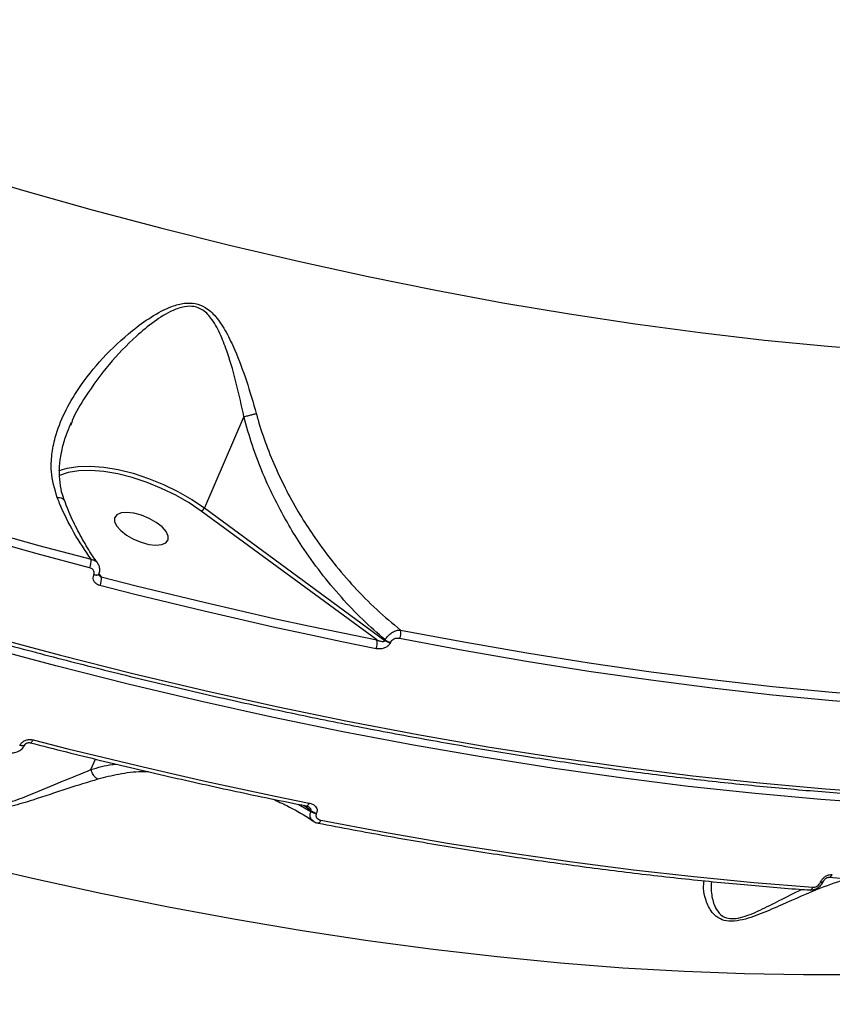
# Model space of a CAD drawing. Header units: millimetres. Extents: x -6521 to 6343, y -6174 to 4868.
# Drawn here: x -3902.6 to -3776.7, y -372.4 to -218.1 of the extents above; entities that cross this region are included whole.
import ezdxf

# ---------------------------------------------------------------- set-up
doc = ezdxf.new("R2010")
doc.units = ezdxf.units.MM
for name, color, linetype in [('DIKOM_ОБЪЕКТ', 7, 'Continuous'), ('DIKOM_РАЗМЕР_ЗОНА', 7, 'Continuous'), ('DIKOM_РАЗМЕР_ОБЪЕКТА', 7, 'Continuous')]:
    doc.layers.add(name, color=color, linetype=linetype)
doc.styles.add('style1', font='arial.ttf', dxfattribs={"width": 0.8})
doc.dimstyles.new('1-50', dxfattribs={"dimtxt": 300, "dimasz": 200, "dimexe": 100, "dimexo": 0, "dimgap": 100, "dimtad": 1, "dimtxsty": 'style1', "dimcen": 200, "dimclrd": 7, "dimclre": 7, "dimclrt": 7, "dimadec": 1, "dimazin": 2, "dimtfac": 1, "dimtmove": 0, "dimatfit": 2, "dimfxl": 0, "dimlwd": 25, "dimlwe": 18, "dimarcsym": 0})

# ---------------------------------------------------------------- blocks, each defined once
blk = doc.blocks.new('*D11')
at = {"layer": 'Defpoints', "color": 0, "transparency": 16777216}
for p in [(2818.82, 364.95), (-5102.52, -1661.02), (-5102.52, -4861.8)]:
    blk.add_point(p, dxfattribs=at)
at = {"layer": 'DIKOM_РАЗМЕР_ОБЪЕКТА', "color": 7, "lineweight": 18, "transparency": 16777216}
for p, q in [((2818.82, 364.95), (2818.82, -4961.8)), ((-5102.52, -1661.02), (-5102.52, -4961.8))]:
    blk.add_line(p, q, dxfattribs=at)
at = {"layer": 'DIKOM_РАЗМЕР_ОБЪЕКТА', "color": 7, "lineweight": 25, "transparency": 16777216}
blk.add_line((2618.82, -4861.8), (-4902.52, -4861.8), dxfattribs=at)
at = {"layer": 'DIKOM_РАЗМЕР_ОБЪЕКТА', "color": 7, "transparency": 16777216}
for points in [[(-4902.52, -4828.46), (-4902.52, -4895.13), (-5102.52, -4861.8)], [(2618.82, -4828.46), (2618.82, -4895.13), (2818.82, -4861.8)]]:
    blk.add_solid(points, dxfattribs=at)
at = {"layer": 'DIKOM_РАЗМЕР_ОБЪЕКТА', "color": 7, "transparency": 16777216, "insert": (-736, -4608.63), "char_height": 300, "attachment_point": 5, "style": 'style1'}
blk.add_mtext('7900', dxfattribs=at)
blk = doc.blocks.new('*D13')
at = {"layer": 'Defpoints', "color": 0, "transparency": 16777216}
for p in [(1683.24, 4867.99), (-4359.52, -3960.36), (6242.61, -3960.36)]:
    blk.add_point(p, dxfattribs=at)
at = {"layer": 'DIKOM_РАЗМЕР_ЗОНА', "color": 7, "lineweight": 18, "transparency": 16777216}
for p, q in [((1683.24, 4867.99), (6342.61, 4867.99)), ((-4359.52, -3960.36), (6342.61, -3960.36))]:
    blk.add_line(p, q, dxfattribs=at)
at = {"layer": 'DIKOM_РАЗМЕР_ЗОНА', "color": 7, "lineweight": 25, "transparency": 16777216}
blk.add_line((6242.61, 4667.99), (6242.61, -3760.36), dxfattribs=at)
at = {"layer": 'DIKOM_РАЗМЕР_ЗОНА', "color": 7, "transparency": 16777216}
for points in [[(6209.28, 4667.99), (6275.95, 4667.99), (6242.61, 4867.99)], [(6209.28, -3760.36), (6275.95, -3760.36), (6242.61, -3960.36)]]:
    blk.add_solid(points, dxfattribs=at)
at = {"layer": 'DIKOM_РАЗМЕР_ЗОНА', "color": 7, "transparency": 16777216, "insert": (5989.44, 630.24), "char_height": 300, "attachment_point": 5, "rotation": 90, "style": 'style1'}
blk.add_mtext('8850', dxfattribs=at)
blk = doc.blocks.new('*D14')
at = {"layer": 'Defpoints', "color": 0, "transparency": 16777216}
for p in [(4318.82, 257.45), (-6520.67, -1799.21), (4318.82, -6073.51)]:
    blk.add_point(p, dxfattribs=at)
at = {"layer": 'DIKOM_РАЗМЕР_ЗОНА', "color": 7, "lineweight": 18, "transparency": 16777216}
for p, q in [((4318.82, 257.45), (4318.82, -6173.51)), ((-6520.67, -1799.21), (-6520.67, -6173.51))]:
    blk.add_line(p, q, dxfattribs=at)
at = {"layer": 'DIKOM_РАЗМЕР_ЗОНА', "color": 7, "lineweight": 25, "transparency": 16777216}
blk.add_line((-6320.67, -6073.51), (4118.82, -6073.51), dxfattribs=at)
at = {"layer": 'DIKOM_РАЗМЕР_ЗОНА', "color": 7, "transparency": 16777216}
for points in [[(-6320.67, -6040.18), (-6320.67, -6106.84), (-6520.67, -6073.51)], [(4118.82, -6040.18), (4118.82, -6106.84), (4318.82, -6073.51)]]:
    blk.add_solid(points, dxfattribs=at)
at = {"layer": 'DIKOM_РАЗМЕР_ЗОНА', "color": 7, "transparency": 16777216, "insert": (-430.65, -5820.34), "char_height": 300, "attachment_point": 5, "style": 'style1'}
blk.add_mtext('10850', dxfattribs=at)

msp = doc.modelspace()

# ---------------------------------------------------------------- linework, layer by layer
at = {"layer": 'DIKOM_ОБЪЕКТ', "color": 7, "linetype": 'Continuous', "lineweight": 15}
for p, q in [((-3894.54, -280.495), (-3894.74, -281.027)), ((-3867.861, -279.65), (-3873.994, -293.812)), ((-3896.552, -288.072), (-3895.962, -287.842)), ((-3847.27, -314.27), (-3874.463, -294.31)), ((-3873.994, -293.812), (-3846.001, -314.36)), ((-3891.126, -304.212), (-3891.114, -304.185)), ((-3890.353, -304.099), (-3890.341, -304.072)), ((-3890.344, -304.043), (-3889.966, -304.498)), ((-3846.001, -314.36), (-3845.964, -314.274)), ((-3845.131, -314.639), (-3845.168, -314.724)), ((-3902.575, -330.649), (-3902.564, -330.622)), ((-3901.802, -330.536), (-3901.79, -330.508)), ((-3891.565, -334.384), (-3890.853, -332.74)), ((-3859.455, -339.753), (-3857.475, -340.855)), ((-3857.438, -340.77), (-3858.582, -339.93)), ((-3857.475, -340.855), (-3857.438, -340.77)), ((-3856.606, -341.134), (-3856.643, -341.22)), ((-3778.502, -351.845), (-3778.482, -351.799)), ((-3778.024, -351.68), (-3778.004, -351.635))]:
    msp.add_line(p, q, dxfattribs=at)
at = {"layer": 'DIKOM_ОБЪЕКТ', "color": 7, "linetype": 'Continuous', "lineweight": 15, "flags": 128}
for points in [[(-3913.02, -241.292), (-3902.174, -244.515), (-3891.361, -247.561), (-3880.589, -250.429), (-3869.87, -253.114), (-3859.213, -255.615), (-3848.628, -257.929), (-3838.125, -260.054), (-3827.714, -261.989), (-3817.404, -263.73), (-3807.205, -265.277), (-3797.127, -266.629), (-3787.178, -267.784), (-3777.369, -268.74), (-3767.708, -269.498)], [(-3956.717, -281.986), (-3948.541, -284.769), (-3940.367, -287.465), (-3932.197, -290.074), (-3924.035, -292.596), (-3915.885, -295.027), (-3907.751, -297.369), (-3899.635, -299.618), (-3891.541, -301.776)], [(-3891.766, -303.072), (-3899.878, -300.91), (-3908.012, -298.655), (-3916.164, -296.309), (-3924.332, -293.872), (-3932.512, -291.345), (-3940.7, -288.73), (-3948.892, -286.027), (-3957.086, -283.239)], [(-3874.463, -294.31), (-3876.356, -293.029), (-3878.422, -291.841), (-3880.613, -290.775), (-3882.877, -289.855), (-3885.162, -289.103), (-3887.413, -288.537), (-3889.579, -288.169), (-3891.609, -288.009), (-3893.454, -288.06), (-3895.073, -288.321), (-3896.427, -288.785), (-3896.528, -288.833)], [(-3895.962, -287.842), (-3895.249, -287.636), (-3893.58, -287.367), (-3891.677, -287.314), (-3889.584, -287.479), (-3887.35, -287.858), (-3885.028, -288.442), (-3882.672, -289.218), (-3880.337, -290.166), (-3878.078, -291.266), (-3875.947, -292.491), (-3873.994, -293.812)], [(-3886.945, -297.324), (-3886.047, -298.024), (-3884.962, -298.644), (-3883.779, -299.133), (-3882.594, -299.453), (-3881.502, -299.577), (-3880.593, -299.495), (-3879.939, -299.214), (-3879.594, -298.757), (-3879.585, -298.16), (-3879.914, -297.472), (-3880.554, -296.749), (-3881.452, -296.05), (-3882.537, -295.43), (-3883.72, -294.94), (-3884.905, -294.621), (-3885.997, -294.497), (-3886.906, -294.579), (-3887.56, -294.86), (-3887.905, -295.317), (-3887.914, -295.914), (-3887.585, -296.601), (-3886.945, -297.324)], [(-3890.352, -304.096), (-3890.355, -304.105), (-3890.427, -304.188), (-3890.549, -304.242), (-3890.712, -304.265), (-3890.909, -304.255), (-3891.126, -304.212)], [(-3890.341, -304.072), (-3890.344, -304.078), (-3890.416, -304.161), (-3890.537, -304.215), (-3890.701, -304.238), (-3890.897, -304.228), (-3891.114, -304.185)], [(-3889.966, -304.498), (-3884.576, -305.869), (-3879.199, -307.197), (-3873.836, -308.483), (-3868.488, -309.727), (-3863.156, -310.928), (-3857.842, -312.085), (-3852.546, -313.2), (-3847.27, -314.27)], [(-3847.378, -315.631), (-3852.667, -314.558), (-3857.975, -313.441), (-3863.302, -312.281), (-3868.646, -311.077), (-3874.007, -309.83), (-3879.382, -308.541), (-3884.773, -307.209), (-3890.176, -305.835)], [(-3843.607, -312.738), (-3833.77, -314.588), (-3824.014, -316.282), (-3814.346, -317.819), (-3804.771, -319.198), (-3795.297, -320.417), (-3785.93, -321.476), (-3776.677, -322.375), (-3767.544, -323.112)], [(-3907.557, -313.635), (-3896.286, -316.644), (-3885.066, -319.473), (-3873.907, -322.119), (-3862.818, -324.579), (-3851.808, -326.851), (-3840.887, -328.934), (-3830.064, -330.826), (-3819.348, -332.525), (-3808.748, -334.029), (-3798.272, -335.338), (-3787.931, -336.451), (-3777.732, -337.366), (-3767.683, -338.082)], [(-3767.495, -324.455), (-3776.648, -323.717), (-3785.922, -322.816), (-3795.309, -321.755), (-3804.804, -320.533), (-3814.4, -319.151), (-3824.09, -317.611), (-3833.867, -315.913), (-3843.726, -314.058)], [(-3768.398, -339.733), (-3778.446, -339.016), (-3788.646, -338.101), (-3798.987, -336.989), (-3809.463, -335.68), (-3820.063, -334.175), (-3830.779, -332.477), (-3841.602, -330.585), (-3852.523, -328.502), (-3863.533, -326.229), (-3874.622, -323.769), (-3885.781, -321.124), (-3897.001, -318.295), (-3908.271, -315.285)], [(-3900.939, -330.225), (-3900.904, -330.228), (-3900.837, -330.203), (-3900.764, -330.141), (-3900.689, -330.046), (-3900.614, -329.92), (-3900.541, -329.769)], [(-3900.541, -329.769), (-3895.138, -331.143), (-3889.748, -332.475), (-3884.372, -333.764), (-3879.012, -335.011), (-3873.667, -336.214), (-3868.34, -337.375), (-3863.032, -338.492), (-3857.743, -339.565)], [(-3901.802, -330.536), (-3901.805, -330.542), (-3901.877, -330.625), (-3901.998, -330.679), (-3902.162, -330.702), (-3902.358, -330.692), (-3902.575, -330.649)], [(-3901.789, -330.505), (-3901.793, -330.515), (-3901.865, -330.598), (-3901.986, -330.652), (-3902.15, -330.675), (-3902.346, -330.665), (-3902.564, -330.622)], [(-3858.188, -340.01), (-3858.151, -340.013), (-3858.069, -339.992), (-3857.983, -339.933), (-3857.899, -339.84), (-3857.817, -339.716), (-3857.743, -339.565)], [(-3856.369, -342.662), (-3856.313, -342.664), (-3856.233, -342.636), (-3856.151, -342.574), (-3856.069, -342.482), (-3855.992, -342.362), (-3855.921, -342.217)], [(-3855.921, -342.217), (-3846.063, -344.072), (-3836.285, -345.77), (-3826.595, -347.31), (-3816.999, -348.692), (-3807.504, -349.914), (-3798.117, -350.976), (-3788.843, -351.876), (-3779.69, -352.615)], [(-3772.148, -366.179), (-3781.128, -366.223), (-3790.291, -366.066), (-3799.629, -365.708), (-3809.133, -365.15), (-3818.794, -364.393), (-3828.604, -363.436), (-3838.552, -362.282), (-3848.631, -360.93), (-3858.829, -359.383), (-3869.139, -357.641), (-3879.551, -355.707), (-3890.054, -353.582), (-3900.639, -351.268), (-3911.296, -348.767)]]:
    msp.add_lwpolyline(points, dxfattribs=at)
at = {"layer": 'DIKOM_ОБЪЕКТ', "color": 7, "linetype": 'Continuous', "lineweight": 15}
for centre, radius, start, end in [((-3874.857, -293.469), 0.928, 295.09871, 338.33419), ((-3894.103, -301.999), 2.571, 335.32578, 4.97463), ((-3892.358, -304.808), 2.412, 334.79043, 7.38812), ((-3845.533, -313.23), 1.988, 335.37081, 14.32334), ((-3849.126, -314.808), 1.932, 334.78639, 16.15833), ((-3844.734, -312.599), 2.169, 234.25168, 258.44138), ((-3844.695, -312.511), 2.172, 234.26245, 258.41684), ((-3856.207, -339.093), 2.171, 234.25996, 258.42706), ((-3856.172, -339.011), 2.167, 234.2392, 258.44782), ((-3778.387, -351.398), 0.461, 255.62563, 321.77629), ((-3778.367, -351.357), 0.456, 255.41772, 322.90047), ((-3777.268, -350.508), 0.578, 274.91215, 345.98818), ((-3780.254, -352.471), 0.582, 275.32757, 345.70716)]:
    msp.add_arc(centre, radius, start, end, dxfattribs=at)
for points, knots in [([(-4087.214, -243.937), (-4085.431, -244.849), (-4080.26, -247.496), (-4071.63, -251.793), (-4061.301, -256.789), (-4050.891, -261.667), (-4040.412, -266.426), (-4029.87, -271.062), (-4019.274, -275.57), (-4008.63, -279.948), (-3997.949, -284.193), (-3987.236, -288.3), (-3976.501, -292.268), (-3965.751, -296.092), (-3954.995, -299.772), (-3944.24, -303.302), (-3933.495, -306.681), (-3922.768, -309.907), (-3912.067, -312.976), (-3901.399, -315.886), (-3890.773, -318.637), (-3880.197, -321.224), (-3869.679, -323.647), (-3859.226, -325.902), (-3848.847, -327.99), (-3838.549, -329.908), (-3828.34, -331.655), (-3818.228, -333.229), (-3808.22, -334.629), (-3798.323, -335.854), (-3788.546, -336.904), (-3778.894, -337.776), (-3769.377, -338.472), (-3760, -338.989), (-3750.772, -339.328), (-3741.697, -339.488), (-3732.785, -339.47), (-3724.04, -339.273), (-3715.47, -338.896), (-3707.082, -338.342), (-3698.88, -337.609), (-3690.873, -336.698), (-3683.065, -335.61), (-3675.462, -334.346), (-3668.07, -332.905), (-3660.895, -331.291), (-3653.943, -329.503), (-3647.218, -327.542), (-3640.726, -325.411), (-3634.471, -323.11), (-3628.459, -320.642), (-3622.694, -318.007), (-3617.181, -315.209), (-3611.923, -312.249), (-3606.927, -309.129), (-3602.191, -305.853), (-3597.736, -302.417), (-3594.072, -299.33), (-3592.006, -297.328), (-3591.233, -296.578)], [0, 0, 0, 0, 0.0093746, 0.0271865, 0.0449984, 0.0628103, 0.0806222, 0.0984342, 0.1162461, 0.1340579, 0.1518699, 0.1696818, 0.1874937, 0.2053059, 0.2231182, 0.2409307, 0.2587433, 0.2765562, 0.2943693, 0.3121826, 0.3299962, 0.3478102, 0.3656246, 0.3834392, 0.4012543, 0.4190699, 0.436886, 0.4547026, 0.4725198, 0.4903377, 0.5081561, 0.5259752, 0.5437949, 0.5616157, 0.579437, 0.5972591, 0.6150823, 0.6329063, 0.6507312, 0.668557, 0.6863838, 0.7042113, 0.7220398, 0.7398689, 0.7576988, 0.775529, 0.7933595, 0.8111899, 0.8290198, 0.8468486, 0.8646758, 0.8825006, 0.9003224, 0.91814, 0.9359524, 0.9537586, 0.9715573, 0.9893479, 1, 1, 1, 1]), ([(-3896.795, -292.2), (-3897.186, -290.858), (-3897.82, -288.68), (-3897.675, -285.52), (-3897.074, -282.464), (-3895.724, -278.995), (-3893.288, -274.831), (-3889.796, -270.477), (-3885.911, -266.806), (-3882.266, -264.145), (-3879.549, -262.664), (-3877.18, -262), (-3875.37, -262.017), (-3873.647, -262.712), (-3872.005, -264.266), (-3870.548, -266.564), (-3868.975, -269.895), (-3867.408, -274.102), (-3866.439, -277.477), (-3865.951, -279.18)], [0, 0, 0, 0, 0.0742563, 0.1205054, 0.1678144, 0.2375782, 0.3094446, 0.405671, 0.5047061, 0.5602493, 0.6168562, 0.648477, 0.6753885, 0.7024608, 0.7386869, 0.7871114, 0.8368189, 0.9176555, 1, 1, 1, 1]), ([(-3867.861, -279.65), (-3868.221, -277.976), (-3868.947, -274.602), (-3870.142, -270.408), (-3871.398, -267.037), (-3872.569, -264.743), (-3873.979, -263.165), (-3875.525, -262.49), (-3877.18, -262.542), (-3879.345, -263.31), (-3881.855, -264.907), (-3885.219, -267.697), (-3888.913, -271.536), (-3892.126, -276.004), (-3894.004, -279.05), (-3894.512, -280.421), (-3894.54, -280.495)], [0, 0, 0, 0, 0.107821, 0.2173862, 0.2807166, 0.3450984, 0.3901169, 0.4226937, 0.4552494, 0.4947585, 0.5669332, 0.6411611, 0.7698264, 0.9015462, 0.9946697, 1, 1, 1, 1]), ([(-3867.859, -279.648), (-3867.671, -279.605), (-3867.295, -279.519), (-3866.686, -279.369), (-3866.236, -279.255), (-3866.018, -279.198), (-3865.951, -279.18)], [0, 0, 0, 0, 0.3252483, 0.6505514, 0.8925271, 1, 1, 1, 1]), ([(-3865.951, -279.18), (-3865.86, -279.508), (-3865.403, -281.155), (-3864.425, -284.084), (-3862.317, -289.225), (-3859.762, -294.026), (-3856.668, -298.778), (-3853.97, -302.406), (-3850.761, -306.128), (-3847.32, -309.621), (-3844.844, -311.699), (-3843.607, -312.738)], [0, 0, 0, 0, 0.0242954, 0.122249, 0.2202162, 0.4215145, 0.5118874, 0.6322351, 0.7525897, 0.8762932, 1, 1, 1, 1]), ([(-3895.656, -292.639), (-3895.72, -292.49), (-3896.034, -291.757), (-3896.32, -290.342), (-3896.504, -288.387), (-3896.376, -286.318), (-3895.94, -284.18), (-3895.347, -282.216), (-3894.797, -280.998), (-3894.568, -280.493)], [0, 0, 0, 0, 0.0396821, 0.1943935, 0.3571759, 0.5262117, 0.7000279, 0.8755624, 1, 1, 1, 1]), ([(-3867.859, -279.648), (-3867.859, -279.648), (-3867.859, -279.648), (-3867.86, -279.649), (-3867.86, -279.649), (-3867.861, -279.65)], [0, 0, 0, 0, 0.3010801, 0.6864807, 1, 1, 1, 1]), ([(-3845.964, -314.274), (-3847.14, -313.242), (-3849.493, -311.177), (-3852.823, -307.67), (-3855.98, -303.87), (-3858.677, -300.097), (-3861.035, -296.315), (-3863.075, -292.566), (-3864.971, -288.441), (-3866.622, -284.137), (-3867.446, -281.144), (-3867.859, -279.648)], [0, 0, 0, 0, 0.1183255, 0.2366515, 0.3581416, 0.479627, 0.5712578, 0.676828, 0.7823866, 0.8912052, 1, 1, 1, 1]), ([(-3896.795, -292.2), (-3896.769, -292.2), (-3896.553, -292.192), (-3896.184, -292.235), (-3895.818, -292.397), (-3895.736, -292.579), (-3895.7, -292.66)], [0, 0, 0, 0, 0.0450287, 0.3820329, 0.7247515, 1, 1, 1, 1]), ([(-3891.541, -301.776), (-3892.453, -300.437), (-3894.241, -297.81), (-3895.883, -294.415), (-3896.67, -292.505), (-3896.795, -292.2)], [0, 0, 0, 0, 0.4665286, 0.9150068, 1, 1, 1, 1]), ([(-3890.53, -302.33), (-3890.592, -302.252), (-3891.219, -301.45), (-3892.315, -299.687), (-3893.783, -297.032), (-3894.905, -294.662), (-3895.481, -293.124), (-3895.67, -292.621)], [0, 0, 0, 0, 0.0303405, 0.3085245, 0.5868267, 0.8649532, 1, 1, 1, 1]), ([(-3891.541, -301.776), (-3891.374, -301.817), (-3891.011, -301.907), (-3890.671, -302.125), (-3890.571, -302.313), (-3890.554, -302.346)], [0, 0, 0, 0, 0.4162968, 0.8985622, 1, 1, 1, 1]), ([(-3890.356, -304.066), (-3890.333, -304.025), (-3890.195, -303.778), (-3890.17, -303.256), (-3890.284, -302.695), (-3890.489, -302.443), (-3890.555, -302.363)], [0, 0, 0, 0, 0.0766228, 0.4627902, 0.8298444, 1, 1, 1, 1]), ([(-3891.114, -304.185), (-3891.086, -304.093), (-3891.029, -303.908), (-3891.081, -303.625), (-3891.233, -303.372), (-3891.47, -303.174), (-3891.672, -303.104), (-3891.766, -303.072)], [0, 0, 0, 0, 0.1951802, 0.3900917, 0.5933143, 0.8111336, 1, 1, 1, 1]), ([(-3890.176, -305.835), (-3890.313, -305.789), (-3890.607, -305.689), (-3890.953, -305.404), (-3891.176, -305.035), (-3891.253, -304.621), (-3891.168, -304.349), (-3891.126, -304.212)], [0, 0, 0, 0, 0.1890246, 0.4045096, 0.6068317, 0.803343, 1, 1, 1, 1]), ([(-3890.324, -304.215), (-3890.337, -304.2), (-3890.373, -304.153), (-3890.371, -304.16), (-3890.354, -304.111), (-3890.349, -304.095)], [0, 0, 0, 0, 0.2544607, 0.7516506, 1, 1, 1, 1]), ([(-3890.327, -304.217), (-3890.326, -304.219), (-3890.282, -304.286), (-3890.156, -304.385), (-3890.028, -304.461), (-3889.966, -304.498)], [0, 0, 0, 0, 0.0124466, 0.5288072, 1, 1, 1, 1]), ([(-3845.964, -314.274), (-3845.925, -314.2), (-3845.797, -313.953), (-3845.474, -313.56), (-3844.958, -313.145), (-3844.35, -312.843), (-3843.883, -312.743), (-3843.645, -312.738), (-3843.607, -312.738)], [0, 0, 0, 0, 0.0891732, 0.2936386, 0.4895806, 0.7163542, 0.9545462, 1, 1, 1, 1]), ([(-3845.168, -314.724), (-3845.197, -314.782), (-3845.295, -314.979), (-3845.585, -315.276), (-3846.076, -315.546), (-3846.703, -315.705), (-3847.139, -315.657), (-3847.378, -315.631)], [0, 0, 0, 0, 0.0796339, 0.2757523, 0.4707927, 0.7105499, 1, 1, 1, 1]), ([(-3847.27, -314.27), (-3847.119, -314.332), (-3846.854, -314.442), (-3846.491, -314.512), (-3846.249, -314.51), (-3846.11, -314.468), (-3846.037, -314.422), (-3846.012, -314.378), (-3846.001, -314.36)], [0, 0, 0, 0, 0.3509926, 0.6182553, 0.8029114, 0.8793445, 0.9492731, 1, 1, 1, 1]), ([(-3843.726, -314.058), (-3843.885, -314.041), (-3844.166, -314.012), (-3844.566, -314.117), (-3844.869, -314.287), (-3845.05, -314.476), (-3845.113, -314.601), (-3845.131, -314.639)], [0, 0, 0, 0, 0.3025365, 0.53472, 0.7254376, 0.9170716, 1, 1, 1, 1]), ([(-3890.5, -335.867), (-3892.072, -336.347), (-3895.253, -337.32), (-3899.771, -338.88), (-3903.273, -339.93), (-3905.576, -340.411), (-3907.352, -340.582), (-3909.085, -340.398), (-3910.703, -339.734), (-3912.006, -338.637), (-3913.059, -337.315), (-3914.158, -335.478), (-3915.32, -332.889), (-3916.047, -330.457), (-3916.363, -328.943), (-3916.374, -328.495), (-3916.375, -328.435)], [0, 0, 0, 0, 0.1333195, 0.2698831, 0.3489224, 0.3889506, 0.4301396, 0.4686823, 0.5073086, 0.5591612, 0.6106316, 0.6622169, 0.7690834, 0.9137422, 0.9884306, 1, 1, 1, 1]), ([(-3914.379, -328.987), (-3914.381, -329.066), (-3914.409, -330.061), (-3913.94, -332.029), (-3913.29, -334.516), (-3912.567, -336.411), (-3911.556, -338.091), (-3910.325, -339.356), (-3908.885, -340.005), (-3907.346, -340.122), (-3905.81, -339.899), (-3904.744, -339.608), (-3903.13, -339.109), (-3900.299, -338.019), (-3896.051, -336.197), (-3893.061, -334.989), (-3891.565, -334.384)], [0, 0, 0, 0, 0.0141239, 0.1762024, 0.2521628, 0.3281734, 0.4035252, 0.4569091, 0.4953892, 0.5337763, 0.5726695, 0.6118148, 0.618219, 0.7033472, 0.8516393, 1, 1, 1, 1]), ([(-3902.564, -330.622), (-3902.533, -330.561), (-3902.434, -330.36), (-3902.143, -330.055), (-3901.659, -329.796), (-3901.09, -329.678), (-3900.724, -329.739), (-3900.541, -329.769)], [0, 0, 0, 0, 0.0931544, 0.3038861, 0.5302135, 0.7652052, 1, 1, 1, 1]), ([(-3901.786, -330.505), (-3901.781, -330.493), (-3901.771, -330.468), (-3901.707, -330.392), (-3901.603, -330.314), (-3901.455, -330.244), (-3901.269, -330.2), (-3901.081, -330.193), (-3900.983, -330.22), (-3900.942, -330.231)], [0, 0, 0, 0, 0.108863, 0.2376846, 0.3621125, 0.5016382, 0.6688059, 0.8582483, 1, 1, 1, 1]), ([(-3900.938, -330.225), (-3899.076, -330.701), (-3893.676, -332.082), (-3884.776, -334.243), (-3874.264, -336.65), (-3865.406, -338.555), (-3860.067, -339.631), (-3858.188, -340.01)], [0, 0, 0, 0, 0.1293234, 0.3750564, 0.6207969, 0.8665445, 1, 1, 1, 1]), ([(-3904.35, -331.674), (-3904.293, -331.693), (-3903.992, -331.793), (-3903.367, -331.763), (-3902.624, -331.498), (-3902.068, -331.049), (-3901.894, -330.68), (-3901.822, -330.527)], [0, 0, 0, 0, 0.0605777, 0.3167725, 0.5931901, 0.830785, 1, 1, 1, 1]), ([(-3891.565, -334.387), (-3890.474, -334.059), (-3889.187, -333.671), (-3887.845, -333.541), (-3887.641, -333.521)], [0, 0, 0, 0, 0.8483432, 1, 1, 1, 1]), ([(-3891.565, -334.384), (-3891.565, -334.384), (-3891.565, -334.385), (-3891.565, -334.386), (-3891.565, -334.387), (-3891.565, -334.387)], [0, 0, 0, 0, 0.4192686, 0.7647552, 1, 1, 1, 1]), ([(-3890.5, -335.867), (-3890.548, -335.839), (-3890.703, -335.75), (-3890.991, -335.491), (-3891.332, -335.022), (-3891.488, -334.599), (-3891.565, -334.387)], [0, 0, 0, 0, 0.1074475, 0.3494605, 0.6747142, 1, 1, 1, 1]), ([(-3882.635, -334.709), (-3882.989, -334.709), (-3884.549, -334.707), (-3887.196, -335.046), (-3889.424, -335.599), (-3890.5, -335.867)], [0, 0, 0, 0, 0.1319009, 0.5804175, 1, 1, 1, 1]), ([(-3863.323, -338.967), (-3862.621, -339.292), (-3860.768, -340.15), (-3858.703, -341.301), (-3857.375, -342.199), (-3857.141, -342.357)], [0, 0, 0, 0, 0.3339963, 0.8822821, 1, 1, 1, 1]), ([(-3858.197, -340.022), (-3858.132, -340.033), (-3857.977, -340.057), (-3857.899, -340.114), (-3857.854, -340.147)], [0, 0, 0, 0, 0.4194481, 1, 1, 1, 1]), ([(-3857.438, -340.77), (-3857.432, -340.747), (-3857.419, -340.703), (-3857.436, -340.596), (-3857.516, -340.451), (-3857.664, -340.288), (-3857.792, -340.194), (-3857.854, -340.149)], [0, 0, 0, 0, 0.0945606, 0.1877411, 0.4166579, 0.7140785, 1, 1, 1, 1]), ([(-3857.743, -339.565), (-3857.712, -339.572), (-3857.486, -339.62), (-3857.125, -339.766), (-3856.763, -340.065), (-3856.563, -340.402), (-3856.492, -340.766), (-3856.568, -341.011), (-3856.606, -341.134)], [0, 0, 0, 0, 0.0392333, 0.2872397, 0.4952068, 0.6709865, 0.8353131, 1, 1, 1, 1]), ([(-3857.136, -342.351), (-3857.237, -342.275), (-3857.438, -342.123), (-3857.588, -341.759), (-3857.623, -341.329), (-3857.525, -341.014), (-3857.475, -340.855)], [0, 0, 0, 0, 0.2489002, 0.4984227, 0.7465482, 1, 1, 1, 1]), ([(-3857.134, -342.348), (-3857.108, -342.369), (-3856.908, -342.532), (-3856.633, -342.643), (-3856.385, -342.653), (-3856.366, -342.654)], [0, 0, 0, 0, 0.1239163, 0.9330101, 1, 1, 1, 1]), ([(-3856.643, -341.22), (-3856.668, -341.299), (-3856.718, -341.458), (-3856.673, -341.693), (-3856.544, -341.906), (-3856.314, -342.092), (-3856.086, -342.183), (-3855.942, -342.213), (-3855.921, -342.217)], [0, 0, 0, 0, 0.1673402, 0.3344284, 0.5091293, 0.7131153, 0.9577462, 1, 1, 1, 1]), ([(-3856.369, -342.662), (-3854.556, -343.012), (-3849.299, -344.026), (-3840.661, -345.574), (-3830.491, -347.249), (-3820.422, -348.749), (-3810.46, -350.075), (-3800.613, -351.226), (-3791.059, -352.183), (-3784.283, -352.751), (-3780.739, -353.011), (-3780.2, -353.05)], [0, 0, 0, 0, 0.0688421, 0.1996565, 0.3304781, 0.4613023, 0.5921315, 0.7229661, 0.853804, 0.9777659, 1, 1, 1, 1]), ([(-3774.326, -351.268), (-3775.718, -351.751), (-3779.058, -352.91), (-3783.527, -354.927), (-3787.146, -356.506), (-3789.324, -357.322), (-3791.063, -357.821), (-3792.764, -357.97), (-3794.298, -357.529), (-3795.539, -356.372), (-3796.314, -354.663), (-3796.717, -352.912), (-3796.58, -351.993), (-3796.522, -351.609)], [0, 0, 0, 0, 0.1288445, 0.3090022, 0.4030387, 0.4506438, 0.4995429, 0.554522, 0.6058147, 0.6830394, 0.7977637, 0.9154371, 1, 1, 1, 1]), ([(-3795.372, -351.724), (-3795.392, -351.822), (-3795.537, -352.511), (-3795.387, -354.056), (-3794.865, -355.846), (-3793.878, -357.107), (-3792.615, -357.552), (-3791.584, -357.476), (-3790.533, -357.248), (-3789.378, -356.857), (-3787.356, -355.957), (-3784.695, -354.584), (-3782.589, -353.531), (-3781.445, -352.958)], [0, 0, 0, 0, 0.0269326, 0.1885669, 0.3495559, 0.4522369, 0.51781, 0.5729264, 0.5880397, 0.6520058, 0.7164124, 0.8459087, 1, 1, 1, 1]), ([(-3780.196, -353.032), (-3780.129, -353.042), (-3779.854, -353.08), (-3779.329, -352.945), (-3778.695, -352.592), (-3778.227, -352.131), (-3778.095, -351.782), (-3778.053, -351.672)], [0, 0, 0, 0, 0.0766335, 0.3163544, 0.5826462, 0.8680103, 1, 1, 1, 1]), ([(-3778.482, -351.799), (-3778.437, -351.708), (-3778.322, -351.48), (-3778.023, -351.142), (-3777.606, -350.847), (-3777.143, -350.66), (-3776.853, -350.652), (-3776.708, -350.647)], [0, 0, 0, 0, 0.1408013, 0.3553016, 0.5700454, 0.7849438, 1, 1, 1, 1]), ([(-3778.001, -351.633), (-3777.986, -351.602), (-3777.955, -351.533), (-3777.849, -351.398), (-3777.706, -351.269), (-3777.54, -351.164), (-3777.378, -351.1), (-3777.26, -351.081), (-3777.235, -351.083), (-3777.225, -351.084)], [0, 0, 0, 0, 0.1286058, 0.2794281, 0.4257004, 0.5816359, 0.7369416, 0.8920034, 1, 1, 1, 1]), ([(-3777.219, -351.083), (-3775.56, -351.192), (-3770.747, -351.508), (-3762.894, -351.893), (-3753.746, -352.191), (-3747.797, -352.24), (-3744.847, -352.264)], [0, 0, 0, 0, 0.1498919, 0.4347629, 0.7196509, 1, 1, 1, 1]), ([(-3779.69, -352.615), (-3779.593, -352.612), (-3779.399, -352.607), (-3779.089, -352.482), (-3778.811, -352.286), (-3778.61, -352.06), (-3778.532, -351.906), (-3778.502, -351.845)], [0, 0, 0, 0, 0.214267, 0.4284609, 0.6429202, 0.8577673, 1, 1, 1, 1])]:
    msp.add_open_spline(points, degree=3, knots=knots, dxfattribs=at)

# ---------------------------------------------------------------- dimensions: what is measured, and where the dimension line sits
at = {"layer": 'DIKOM_РАЗМЕР_ЗОНА'}
dim = msp.add_linear_dim(base=(6242.612, -3960.361), p1=(1683.243, 4867.991), p2=(-4359.523, -3960.361), angle=90, text='8850', dimstyle='1-50', dxfattribs=at)
dim.commit()
dim.dimension.update_dxf_attribs({"geometry": '*D13', "text_midpoint": (6242.612, 630.237), "dimtype": 160})
dim = msp.add_linear_dim(base=(4318.818, -6073.511), p1=(-6520.672, -1799.212), p2=(4318.818, 257.446), text='10850', dimstyle='1-50', dxfattribs=at)
dim.commit()
dim.dimension.update_dxf_attribs({"geometry": '*D14', "text_midpoint": (-430.645, -6073.511), "dimtype": 160})
at = {"layer": 'DIKOM_РАЗМЕР_ОБЪЕКТА'}
dim = msp.add_linear_dim(base=(-5102.518, -4861.797), p1=(2818.818, 364.955), p2=(-5102.518, -1661.024), text='7900', dimstyle='1-50', dxfattribs=at)
dim.commit()
dim.dimension.update_dxf_attribs({"geometry": '*D11', "text_midpoint": (-736.001, -4861.797), "dimtype": 160})

doc.saveas('drawing.dxf')
